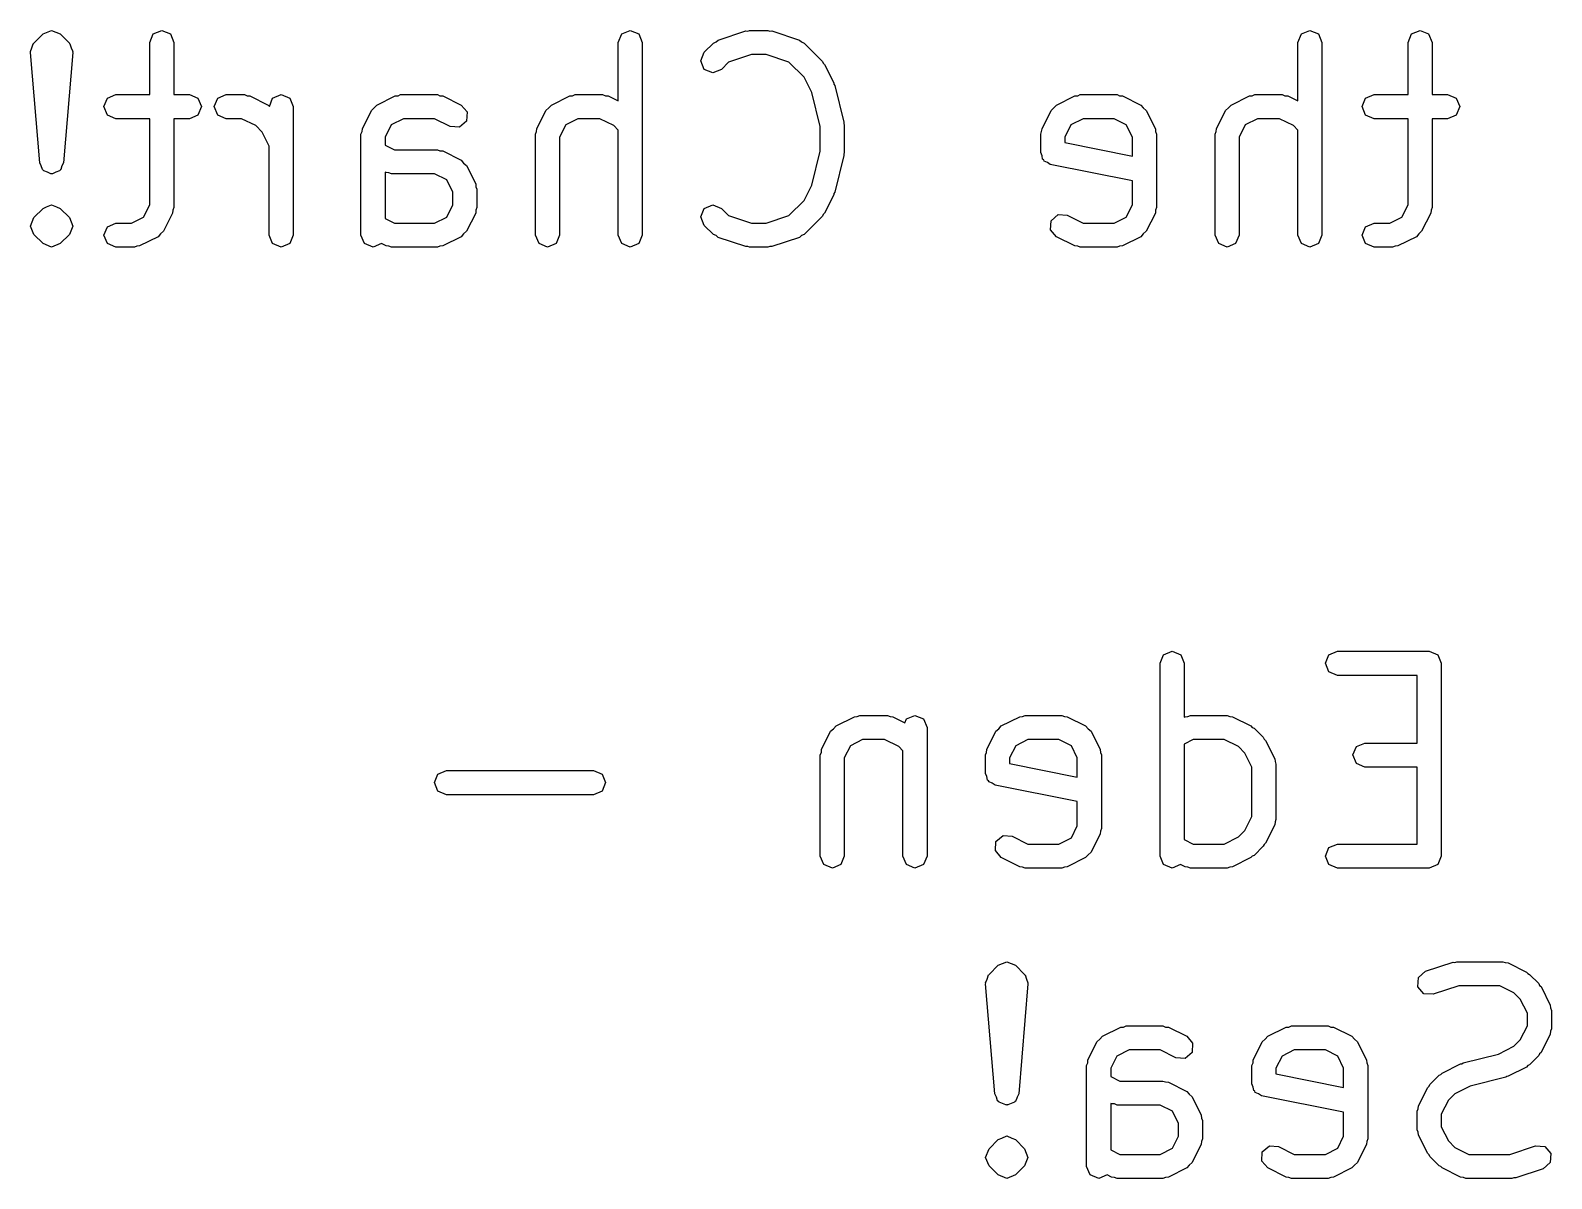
# Model space of a CAD drawing. Extents: x 36 to 138, y -125 to -38.
# Drawn here: x 122.46 to 130.35, y -112.54 to -106.58 of the extents above; entities that cross this region are included whole.
import ezdxf

# ---------------------------------------------------------------- set-up
doc = ezdxf.new("R2010")
doc.units = 0
doc.layers.add('BLACK', color=7, linetype='CONTINUOUS')

msp = doc.modelspace()

# ---------------------------------------------------------------- linework, layer by layer
at = {"layer": 'BLACK', "linetype": 'CONTINUOUS'}
for p, q in [((122.478, -106.649), (122.526, -106.601)), ((122.526, -106.601), (122.57, -106.583)), ((122.57, -106.583), (122.614, -106.601)), ((122.614, -106.601), (122.662, -106.649)), ((123.079, -106.645), (123.097, -106.601)), ((123.097, -106.601), (123.141, -106.583)), ((123.141, -106.583), (123.186, -106.601)), ((123.186, -106.601), (123.204, -106.645)), ((125.507, -106.645), (125.526, -106.601)), ((125.526, -106.601), (125.57, -106.583)), ((125.57, -106.583), (125.614, -106.601)), ((125.614, -106.601), (125.632, -106.645)), ((126.026, -106.633), (126.169, -106.586)), ((126.169, -106.586), (126.179, -106.587)), ((126.179, -106.587), (126.189, -106.583)), ((126.189, -106.583), (126.284, -106.583)), ((126.284, -106.583), (126.294, -106.587)), ((126.294, -106.587), (126.304, -106.586)), ((126.304, -106.586), (126.447, -106.633)), ((129.031, -106.645), (129.05, -106.601)), ((129.05, -106.601), (129.094, -106.583)), ((129.094, -106.583), (129.138, -106.601)), ((129.138, -106.601), (129.156, -106.645)), ((129.603, -106.645), (129.621, -106.601)), ((129.621, -106.601), (129.665, -106.583)), ((129.665, -106.583), (129.709, -106.601)), ((129.709, -106.601), (129.728, -106.645)), ((122.46, -106.693), (122.468, -106.673)), ((122.461, -106.695), (122.46, -106.693)), ((122.46, -106.698), (122.461, -106.695)), ((122.508, -107.269), (122.46, -106.698)), ((122.468, -106.673), (122.475, -106.652)), ((122.475, -106.652), (122.477, -106.651)), ((122.477, -106.651), (122.478, -106.649)), ((122.68, -106.698), (122.632, -107.269)), ((122.662, -106.649), (122.663, -106.651)), ((122.663, -106.651), (122.665, -106.652)), ((122.665, -106.652), (122.672, -106.673)), ((122.672, -106.673), (122.68, -106.693)), ((122.68, -106.693), (122.679, -106.695)), ((122.679, -106.695), (122.68, -106.698)), ((123.079, -106.916), (123.079, -106.645)), ((123.204, -106.645), (123.204, -106.916)), ((125.507, -106.949), (125.507, -106.645)), ((125.632, -106.645), (125.632, -107.645)), ((125.936, -106.74), (125.954, -106.696)), ((125.954, -106.696), (126.002, -106.649)), ((126.002, -106.649), (126.015, -106.643)), ((126.015, -106.643), (126.026, -106.633)), ((126.199, -106.708), (126.08, -106.747)), ((126.274, -106.708), (126.199, -106.708)), ((126.393, -106.747), (126.274, -106.708)), ((126.447, -106.633), (126.458, -106.643)), ((126.458, -106.643), (126.471, -106.649)), ((126.471, -106.649), (126.567, -106.744)), ((129.031, -106.949), (129.031, -106.645)), ((129.156, -106.645), (129.156, -107.645)), ((129.603, -106.916), (129.603, -106.645)), ((129.728, -106.645), (129.728, -106.916)), ((125.954, -106.785), (125.936, -106.74)), ((125.999, -106.803), (125.954, -106.785)), ((126.043, -106.785), (125.999, -106.803)), ((126.08, -106.747), (126.043, -106.785)), ((126.471, -106.825), (126.393, -106.747)), ((126.567, -106.744), (126.57, -106.753)), ((126.57, -106.753), (126.578, -106.76)), ((126.578, -106.76), (126.626, -106.855)), ((126.511, -106.905), (126.471, -106.825)), ((126.626, -106.855), (126.626, -106.862)), ((126.626, -106.862), (126.631, -106.868)), ((126.631, -106.868), (126.678, -107.059)), ((122.841, -106.978), (122.859, -106.934)), ((122.859, -106.934), (122.903, -106.916)), ((122.903, -106.916), (123.079, -106.916)), ((123.204, -106.916), (123.284, -106.916)), ((123.284, -106.916), (123.328, -106.934)), ((123.328, -106.934), (123.347, -106.978)), ((123.412, -106.978), (123.431, -106.934)), ((123.431, -106.934), (123.475, -106.916)), ((123.475, -106.916), (123.57, -106.916)), ((123.57, -106.916), (123.583, -106.922)), ((123.583, -106.922), (123.598, -106.923)), ((123.598, -106.923), (123.693, -106.97)), ((123.699, -106.977), (123.716, -106.934)), ((123.716, -106.934), (123.76, -106.916)), ((123.76, -106.916), (123.805, -106.934)), ((123.805, -106.934), (123.823, -106.978)), ((124.256, -106.97), (124.352, -106.923)), ((124.352, -106.923), (124.366, -106.922)), ((124.366, -106.922), (124.379, -106.916)), ((124.379, -106.916), (124.57, -106.916)), ((124.57, -106.916), (124.583, -106.922)), ((124.583, -106.922), (124.598, -106.923)), ((124.598, -106.923), (124.693, -106.97)), ((125.161, -106.97), (125.256, -106.923)), ((125.256, -106.923), (125.271, -106.922)), ((125.271, -106.922), (125.284, -106.916)), ((125.284, -106.916), (125.427, -106.916)), ((125.427, -106.916), (125.441, -106.922)), ((125.441, -106.922), (125.455, -106.923)), ((125.455, -106.923), (125.507, -106.949)), ((126.555, -107.081), (126.511, -106.905)), ((127.78, -106.97), (127.875, -106.923)), ((127.875, -106.923), (127.89, -106.922)), ((127.89, -106.922), (127.903, -106.916)), ((127.903, -106.916), (128.094, -106.916)), ((128.094, -106.916), (128.107, -106.922)), ((128.107, -106.922), (128.122, -106.923)), ((128.122, -106.923), (128.217, -106.97)), ((128.685, -106.97), (128.78, -106.923)), ((128.78, -106.923), (128.795, -106.922)), ((128.795, -106.922), (128.808, -106.916)), ((128.808, -106.916), (128.951, -106.916)), ((128.951, -106.916), (128.964, -106.922)), ((128.964, -106.922), (128.979, -106.923)), ((128.979, -106.923), (129.031, -106.949)), ((129.365, -106.978), (129.383, -106.934)), ((129.383, -106.934), (129.427, -106.916)), ((129.427, -106.916), (129.603, -106.916)), ((129.728, -106.916), (129.808, -106.916)), ((129.808, -106.916), (129.852, -106.934)), ((129.852, -106.934), (129.871, -106.978)), ((122.859, -107.023), (122.841, -106.978)), ((122.903, -107.041), (122.859, -107.023)), ((123.328, -107.023), (123.284, -107.041)), ((123.347, -106.978), (123.328, -107.023)), ((123.431, -107.023), (123.412, -106.978)), ((123.475, -107.041), (123.431, -107.023)), ((123.693, -106.97), (123.699, -106.977)), ((123.823, -106.978), (123.823, -107.645)), ((124.181, -107.093), (124.228, -106.998)), ((124.228, -106.998), (124.243, -106.985)), ((124.243, -106.985), (124.256, -106.97)), ((124.693, -106.97), (124.724, -107.006)), ((124.724, -107.006), (124.721, -107.054)), ((125.085, -107.093), (125.133, -106.998)), ((125.133, -106.998), (125.148, -106.985)), ((125.148, -106.985), (125.161, -106.97)), ((127.705, -107.093), (127.752, -106.998)), ((127.752, -106.998), (127.767, -106.985)), ((127.767, -106.985), (127.78, -106.97)), ((128.217, -106.97), (128.23, -106.985)), ((128.23, -106.985), (128.245, -106.998)), ((128.245, -106.998), (128.293, -107.093)), ((128.609, -107.093), (128.657, -106.998)), ((128.657, -106.998), (128.672, -106.985)), ((128.672, -106.985), (128.685, -106.97)), ((129.383, -107.023), (129.365, -106.978)), ((129.427, -107.041), (129.383, -107.023)), ((129.852, -107.023), (129.808, -107.041)), ((129.871, -106.978), (129.852, -107.023)), ((123.079, -107.041), (122.903, -107.041)), ((123.079, -107.488), (123.079, -107.041)), ((123.284, -107.041), (123.204, -107.041)), ((123.204, -107.041), (123.204, -107.502)), ((123.555, -107.041), (123.475, -107.041)), ((123.628, -107.077), (123.555, -107.041)), ((123.661, -107.111), (123.628, -107.077)), ((124.18, -107.108), (124.181, -107.093)), ((124.331, -107.073), (124.299, -107.136)), ((124.394, -107.041), (124.331, -107.073)), ((124.555, -107.041), (124.394, -107.041)), ((124.637, -107.082), (124.555, -107.041)), ((124.685, -107.085), (124.637, -107.082)), ((124.721, -107.054), (124.685, -107.085)), ((125.084, -107.108), (125.085, -107.093)), ((125.236, -107.073), (125.204, -107.136)), ((125.299, -107.041), (125.236, -107.073)), ((125.412, -107.041), (125.299, -107.041)), ((125.485, -107.077), (125.412, -107.041)), ((125.507, -107.1), (125.485, -107.077)), ((125.507, -107.645), (125.507, -107.1)), ((126.555, -107.209), (126.555, -107.081)), ((126.678, -107.059), (126.677, -107.066)), ((126.677, -107.066), (126.68, -107.074)), ((126.68, -107.074), (126.68, -107.217)), ((127.703, -107.108), (127.705, -107.093)), ((127.855, -107.073), (127.823, -107.136)), ((127.918, -107.041), (127.855, -107.073)), ((128.079, -107.041), (127.918, -107.041)), ((128.142, -107.073), (128.079, -107.041)), ((128.174, -107.136), (128.142, -107.073)), ((128.293, -107.093), (128.294, -107.108)), ((128.608, -107.108), (128.609, -107.093)), ((128.759, -107.073), (128.728, -107.136)), ((128.823, -107.041), (128.759, -107.073)), ((128.936, -107.041), (128.823, -107.041)), ((129.009, -107.077), (128.936, -107.041)), ((129.031, -107.1), (129.009, -107.077)), ((129.031, -107.645), (129.031, -107.1)), ((129.603, -107.041), (129.427, -107.041)), ((129.603, -107.488), (129.603, -107.041)), ((129.808, -107.041), (129.728, -107.041)), ((129.728, -107.041), (129.728, -107.502)), ((123.698, -107.184), (123.661, -107.111)), ((123.698, -107.645), (123.698, -107.184)), ((124.174, -107.121), (124.18, -107.108)), ((124.174, -107.645), (124.174, -107.121)), ((124.299, -107.136), (124.299, -107.178)), ((124.299, -107.178), (124.347, -107.202)), ((125.079, -107.121), (125.084, -107.108)), ((125.079, -107.645), (125.079, -107.121)), ((125.204, -107.136), (125.204, -107.645)), ((127.698, -107.121), (127.703, -107.108)), ((127.698, -107.217), (127.698, -107.121)), ((127.823, -107.136), (127.823, -107.165)), ((127.823, -107.165), (128.174, -107.236)), ((128.174, -107.236), (128.174, -107.136)), ((128.294, -107.108), (128.299, -107.121)), ((128.299, -107.121), (128.299, -107.502)), ((128.603, -107.121), (128.608, -107.108)), ((128.603, -107.645), (128.603, -107.121)), ((128.728, -107.136), (128.728, -107.645)), ((124.347, -107.202), (124.57, -107.202)), ((124.57, -107.202), (124.583, -107.207)), ((124.583, -107.207), (124.598, -107.208)), ((124.598, -107.208), (124.693, -107.256)), ((124.693, -107.256), (124.706, -107.271)), ((126.511, -107.385), (126.555, -107.209)), ((126.678, -107.232), (126.631, -107.422)), ((126.68, -107.217), (126.677, -107.224)), ((126.677, -107.224), (126.678, -107.232)), ((127.705, -107.233), (127.698, -107.217)), ((127.708, -107.251), (127.705, -107.233)), ((127.714, -107.255), (127.708, -107.251)), ((127.716, -107.261), (127.714, -107.255)), ((127.733, -107.268), (127.716, -107.261)), ((122.516, -107.286), (122.508, -107.269)), ((122.522, -107.305), (122.516, -107.286)), ((122.525, -107.306), (122.522, -107.305)), ((122.526, -107.308), (122.525, -107.306)), ((122.528, -107.309), (122.526, -107.308)), ((122.53, -107.312), (122.528, -107.309)), ((122.548, -107.318), (122.53, -107.312)), ((122.565, -107.326), (122.548, -107.318)), ((122.567, -107.326), (122.565, -107.326)), ((122.57, -107.327), (122.567, -107.326)), ((122.573, -107.326), (122.57, -107.327)), ((122.575, -107.326), (122.573, -107.326)), ((122.592, -107.318), (122.575, -107.326)), ((122.61, -107.312), (122.592, -107.318)), ((122.612, -107.309), (122.61, -107.312)), ((122.614, -107.308), (122.612, -107.309)), ((122.615, -107.306), (122.614, -107.308)), ((122.618, -107.305), (122.615, -107.306)), ((122.623, -107.286), (122.618, -107.305)), ((122.632, -107.269), (122.623, -107.286)), ((124.304, -107.32), (124.299, -107.318)), ((124.299, -107.318), (124.299, -107.559)), ((124.318, -107.321), (124.304, -107.32)), ((124.332, -107.327), (124.318, -107.321)), ((124.555, -107.327), (124.332, -107.327)), ((124.619, -107.358), (124.555, -107.327)), ((124.706, -107.271), (124.721, -107.284)), ((124.721, -107.284), (124.769, -107.379)), ((127.748, -107.278), (127.733, -107.268)), ((128.174, -107.363), (127.748, -107.278)), ((124.65, -107.422), (124.619, -107.358)), ((124.769, -107.379), (124.77, -107.394)), ((124.77, -107.394), (124.775, -107.407)), ((124.775, -107.407), (124.775, -107.502)), ((126.471, -107.465), (126.511, -107.385)), ((128.174, -107.488), (128.174, -107.363)), ((122.526, -107.506), (122.544, -107.498)), ((122.544, -107.498), (122.57, -107.487)), ((122.57, -107.487), (122.57, -107.487)), ((122.57, -107.487), (122.57, -107.487)), ((122.57, -107.487), (122.596, -107.498)), ((122.596, -107.498), (122.614, -107.506)), ((123.047, -107.551), (123.079, -107.488)), ((124.619, -107.551), (124.65, -107.488)), ((124.65, -107.488), (124.65, -107.422)), ((125.954, -107.506), (125.999, -107.487)), ((125.999, -107.487), (126.043, -107.506)), ((126.393, -107.543), (126.471, -107.465)), ((126.626, -107.435), (126.578, -107.53)), ((126.631, -107.422), (126.626, -107.428)), ((126.626, -107.428), (126.626, -107.435)), ((128.142, -107.551), (128.174, -107.488)), ((129.571, -107.551), (129.603, -107.488)), ((122.46, -107.598), (122.478, -107.553)), ((122.478, -107.553), (122.526, -107.506)), ((122.526, -107.506), (122.526, -107.506)), ((122.526, -107.506), (122.526, -107.506)), ((122.614, -107.506), (122.614, -107.506)), ((122.614, -107.506), (122.662, -107.553)), ((122.662, -107.553), (122.68, -107.598)), ((122.984, -107.583), (123.047, -107.551)), ((123.197, -107.53), (123.15, -107.625)), ((123.198, -107.516), (123.197, -107.53)), ((123.204, -107.502), (123.198, -107.516)), ((124.299, -107.559), (124.347, -107.583)), ((124.555, -107.583), (124.619, -107.551)), ((124.769, -107.53), (124.721, -107.625)), ((124.77, -107.516), (124.769, -107.53)), ((124.775, -107.502), (124.77, -107.516)), ((125.936, -107.55), (125.954, -107.506)), ((125.954, -107.594), (125.936, -107.55)), ((126.043, -107.506), (126.08, -107.543)), ((126.08, -107.543), (126.199, -107.583)), ((126.274, -107.583), (126.393, -107.543)), ((126.567, -107.546), (126.471, -107.642)), ((126.57, -107.537), (126.567, -107.546)), ((126.578, -107.53), (126.57, -107.537)), ((127.749, -107.617), (127.752, -107.57)), ((127.752, -107.57), (127.788, -107.538)), ((127.788, -107.538), (127.836, -107.542)), ((127.836, -107.542), (127.918, -107.583)), ((128.079, -107.583), (128.142, -107.551)), ((128.293, -107.53), (128.245, -107.625)), ((128.294, -107.516), (128.293, -107.53)), ((128.299, -107.502), (128.294, -107.516)), ((129.508, -107.583), (129.571, -107.551)), ((129.721, -107.53), (129.673, -107.625)), ((129.722, -107.516), (129.721, -107.53)), ((129.728, -107.502), (129.722, -107.516)), ((122.478, -107.642), (122.46, -107.598)), ((122.526, -107.689), (122.478, -107.642)), ((122.478, -107.642), (122.478, -107.642)), ((122.662, -107.642), (122.614, -107.689)), ((122.68, -107.598), (122.662, -107.642)), ((122.662, -107.642), (122.662, -107.642)), ((122.841, -107.645), (122.859, -107.601)), ((122.859, -107.689), (122.841, -107.645)), ((122.859, -107.601), (122.903, -107.583)), ((122.903, -107.583), (122.984, -107.583)), ((123.122, -107.653), (123.026, -107.701)), ((123.135, -107.638), (123.122, -107.653)), ((123.15, -107.625), (123.135, -107.638)), ((123.716, -107.689), (123.698, -107.645)), ((123.823, -107.645), (123.805, -107.689)), ((124.192, -107.689), (124.174, -107.645)), ((124.347, -107.583), (124.555, -107.583)), ((124.693, -107.653), (124.598, -107.701)), ((124.706, -107.638), (124.693, -107.653)), ((124.721, -107.625), (124.706, -107.638)), ((125.097, -107.689), (125.079, -107.645)), ((125.204, -107.645), (125.186, -107.689)), ((125.526, -107.689), (125.507, -107.645)), ((125.632, -107.645), (125.614, -107.689)), ((126.002, -107.642), (125.954, -107.594)), ((126.015, -107.647), (126.002, -107.642)), ((126.026, -107.657), (126.015, -107.647)), ((126.169, -107.704), (126.026, -107.657)), ((126.199, -107.583), (126.274, -107.583)), ((126.447, -107.657), (126.304, -107.704)), ((126.458, -107.647), (126.447, -107.657)), ((126.471, -107.642), (126.458, -107.647)), ((127.78, -107.653), (127.749, -107.617)), ((127.875, -107.701), (127.78, -107.653)), ((127.918, -107.583), (128.079, -107.583)), ((128.217, -107.653), (128.122, -107.701)), ((128.23, -107.638), (128.217, -107.653)), ((128.245, -107.625), (128.23, -107.638)), ((128.621, -107.689), (128.603, -107.645)), ((128.728, -107.645), (128.709, -107.689)), ((129.05, -107.689), (129.031, -107.645)), ((129.156, -107.645), (129.138, -107.689)), ((129.365, -107.645), (129.383, -107.601)), ((129.383, -107.689), (129.365, -107.645)), ((129.383, -107.601), (129.427, -107.583)), ((129.427, -107.583), (129.508, -107.583)), ((129.646, -107.653), (129.55, -107.701)), ((129.659, -107.638), (129.646, -107.653)), ((129.673, -107.625), (129.659, -107.638)), ((122.57, -107.708), (122.526, -107.689)), ((122.614, -107.689), (122.57, -107.708)), ((122.614, -107.689), (122.614, -107.689)), ((122.903, -107.708), (122.859, -107.689)), ((122.999, -107.708), (122.903, -107.708)), ((123.012, -107.702), (122.999, -107.708)), ((123.026, -107.701), (123.012, -107.702)), ((123.76, -107.708), (123.716, -107.689)), ((123.805, -107.689), (123.76, -107.708)), ((124.237, -107.708), (124.192, -107.689)), ((124.281, -107.689), (124.237, -107.708)), ((124.304, -107.701), (124.281, -107.689)), ((124.318, -107.702), (124.304, -107.701)), ((124.332, -107.708), (124.318, -107.702)), ((124.57, -107.708), (124.332, -107.708)), ((124.583, -107.702), (124.57, -107.708)), ((124.598, -107.701), (124.583, -107.702)), ((125.141, -107.708), (125.097, -107.689)), ((125.186, -107.689), (125.141, -107.708)), ((125.57, -107.708), (125.526, -107.689)), ((125.614, -107.689), (125.57, -107.708)), ((126.179, -107.704), (126.169, -107.704)), ((126.189, -107.708), (126.179, -107.704)), ((126.284, -107.708), (126.189, -107.708)), ((126.294, -107.704), (126.284, -107.708)), ((126.304, -107.704), (126.294, -107.704)), ((127.89, -107.702), (127.875, -107.701)), ((127.903, -107.708), (127.89, -107.702)), ((128.094, -107.708), (127.903, -107.708)), ((128.107, -107.702), (128.094, -107.708)), ((128.122, -107.701), (128.107, -107.702)), ((128.665, -107.708), (128.621, -107.689)), ((128.709, -107.689), (128.665, -107.708)), ((129.094, -107.708), (129.05, -107.689)), ((129.138, -107.689), (129.094, -107.708)), ((129.427, -107.708), (129.383, -107.689)), ((129.522, -107.708), (129.427, -107.708)), ((129.536, -107.702), (129.522, -107.708)), ((129.55, -107.701), (129.536, -107.702)), ((128.317, -109.865), (128.335, -109.821)), ((128.317, -110.865), (128.317, -109.865)), ((128.335, -109.821), (128.379, -109.803)), ((128.379, -109.803), (128.424, -109.821)), ((128.424, -109.821), (128.442, -109.865)), ((128.442, -109.865), (128.442, -110.145)), ((129.174, -109.865), (129.192, -109.821)), ((129.192, -109.909), (129.174, -109.865)), ((129.192, -109.821), (129.237, -109.803)), ((129.237, -109.803), (129.713, -109.803)), ((129.713, -109.803), (129.757, -109.821)), ((129.757, -109.821), (129.775, -109.865)), ((129.775, -109.865), (129.775, -110.865)), ((129.237, -109.928), (129.192, -109.909)), ((129.65, -109.928), (129.237, -109.928)), ((129.65, -110.279), (129.65, -109.928)), ((126.637, -110.19), (126.732, -110.143)), ((126.732, -110.143), (126.747, -110.142)), ((126.747, -110.142), (126.76, -110.136)), ((126.76, -110.136), (126.903, -110.136)), ((126.903, -110.136), (126.917, -110.142)), ((126.917, -110.142), (126.931, -110.143)), ((126.931, -110.143), (126.994, -110.174)), ((126.994, -110.174), (127.002, -110.154)), ((127.002, -110.154), (127.046, -110.136)), ((127.046, -110.136), (127.09, -110.154)), ((127.09, -110.154), (127.109, -110.198)), ((127.494, -110.19), (127.59, -110.143)), ((127.59, -110.143), (127.604, -110.142)), ((127.604, -110.142), (127.618, -110.136)), ((127.618, -110.136), (127.808, -110.136)), ((127.808, -110.136), (127.821, -110.142)), ((127.821, -110.142), (127.836, -110.143)), ((127.836, -110.143), (127.931, -110.19)), ((128.442, -110.145), (128.447, -110.143)), ((128.447, -110.143), (128.461, -110.142)), ((128.461, -110.142), (128.475, -110.136)), ((128.475, -110.136), (128.665, -110.136)), ((128.665, -110.136), (128.679, -110.142)), ((128.679, -110.142), (128.693, -110.143)), ((128.693, -110.143), (128.788, -110.19)), ((126.562, -110.313), (126.609, -110.218)), ((126.609, -110.218), (126.624, -110.205)), ((126.624, -110.205), (126.637, -110.19)), ((127.109, -110.198), (127.109, -110.865)), ((127.419, -110.313), (127.466, -110.218)), ((127.466, -110.218), (127.481, -110.205)), ((127.481, -110.205), (127.494, -110.19)), ((127.931, -110.19), (127.944, -110.205)), ((127.944, -110.205), (127.959, -110.218)), ((127.959, -110.218), (128.007, -110.313)), ((128.788, -110.19), (128.795, -110.198)), ((128.795, -110.198), (128.805, -110.202)), ((128.805, -110.202), (128.852, -110.249)), ((128.852, -110.249), (128.856, -110.259)), ((128.856, -110.259), (128.864, -110.266)), ((126.555, -110.341), (126.561, -110.328)), ((126.561, -110.328), (126.562, -110.313)), ((126.712, -110.293), (126.68, -110.356)), ((126.775, -110.261), (126.712, -110.293)), ((126.889, -110.261), (126.775, -110.261)), ((126.962, -110.297), (126.889, -110.261)), ((126.984, -110.32), (126.962, -110.297)), ((126.984, -110.865), (126.984, -110.32)), ((127.412, -110.341), (127.418, -110.328)), ((127.418, -110.328), (127.419, -110.313)), ((127.569, -110.293), (127.537, -110.356)), ((127.632, -110.261), (127.569, -110.293)), ((127.793, -110.261), (127.632, -110.261)), ((127.857, -110.293), (127.793, -110.261)), ((127.888, -110.356), (127.857, -110.293)), ((128.007, -110.313), (128.008, -110.328)), ((128.008, -110.328), (128.013, -110.341)), ((128.489, -110.261), (128.442, -110.285)), ((128.442, -110.285), (128.442, -110.779)), ((128.65, -110.261), (128.489, -110.261)), ((128.723, -110.297), (128.65, -110.261)), ((128.757, -110.331), (128.723, -110.297)), ((128.793, -110.404), (128.757, -110.331)), ((128.864, -110.266), (128.912, -110.361)), ((129.317, -110.341), (129.335, -110.297)), ((129.335, -110.297), (129.379, -110.279)), ((129.379, -110.279), (129.65, -110.279)), ((126.555, -110.865), (126.555, -110.341)), ((126.68, -110.356), (126.68, -110.865)), ((127.412, -110.437), (127.412, -110.341)), ((127.537, -110.356), (127.537, -110.385)), ((127.537, -110.385), (127.888, -110.456)), ((127.888, -110.456), (127.888, -110.356)), ((128.013, -110.341), (128.013, -110.722)), ((128.793, -110.66), (128.793, -110.404)), ((128.912, -110.361), (128.913, -110.375)), ((128.913, -110.375), (128.918, -110.389)), ((128.918, -110.389), (128.918, -110.675)), ((129.335, -110.386), (129.317, -110.341)), ((129.379, -110.404), (129.335, -110.386)), ((129.65, -110.404), (129.379, -110.404)), ((129.65, -110.803), (129.65, -110.404)), ((124.555, -110.484), (124.573, -110.44)), ((124.573, -110.528), (124.555, -110.484)), ((124.573, -110.44), (124.618, -110.422)), ((124.618, -110.422), (125.379, -110.422)), ((125.379, -110.422), (125.424, -110.44)), ((125.424, -110.44), (125.442, -110.484)), ((125.442, -110.484), (125.424, -110.528)), ((127.419, -110.453), (127.412, -110.437)), ((127.423, -110.471), (127.419, -110.453)), ((127.428, -110.475), (127.423, -110.471)), ((127.431, -110.481), (127.428, -110.475)), ((127.447, -110.488), (127.431, -110.481)), ((127.462, -110.498), (127.447, -110.488)), ((124.618, -110.547), (124.573, -110.528)), ((125.379, -110.547), (124.618, -110.547)), ((125.424, -110.528), (125.379, -110.547)), ((127.888, -110.583), (127.462, -110.498)), ((127.888, -110.708), (127.888, -110.583)), ((127.857, -110.771), (127.888, -110.708)), ((128.013, -110.722), (128.008, -110.736)), ((128.723, -110.766), (128.757, -110.733)), ((128.757, -110.733), (128.793, -110.66)), ((128.912, -110.703), (128.864, -110.798)), ((128.913, -110.688), (128.912, -110.703)), ((128.918, -110.675), (128.913, -110.688)), ((127.463, -110.837), (127.466, -110.79)), ((127.466, -110.79), (127.503, -110.758)), ((127.503, -110.758), (127.55, -110.762)), ((127.55, -110.762), (127.632, -110.803)), ((127.632, -110.803), (127.793, -110.803)), ((127.793, -110.803), (127.857, -110.771)), ((128.007, -110.75), (127.959, -110.845)), ((128.008, -110.736), (128.007, -110.75)), ((128.442, -110.779), (128.489, -110.803)), ((128.489, -110.803), (128.65, -110.803)), ((128.65, -110.803), (128.723, -110.766)), ((128.856, -110.805), (128.852, -110.814)), ((128.864, -110.798), (128.856, -110.805)), ((129.192, -110.821), (129.237, -110.803)), ((129.237, -110.803), (129.65, -110.803)), ((126.573, -110.909), (126.555, -110.865)), ((126.68, -110.865), (126.662, -110.909)), ((127.002, -110.909), (126.984, -110.865)), ((127.109, -110.865), (127.09, -110.909)), ((127.494, -110.873), (127.463, -110.837)), ((127.59, -110.921), (127.494, -110.873)), ((127.931, -110.873), (127.836, -110.921)), ((127.944, -110.858), (127.931, -110.873)), ((127.959, -110.845), (127.944, -110.858)), ((128.335, -110.909), (128.317, -110.865)), ((128.788, -110.873), (128.693, -110.921)), ((128.795, -110.866), (128.788, -110.873)), ((128.805, -110.862), (128.795, -110.866)), ((128.852, -110.814), (128.805, -110.862)), ((129.174, -110.865), (129.192, -110.821)), ((129.192, -110.909), (129.174, -110.865)), ((129.775, -110.865), (129.757, -110.909)), ((126.618, -110.928), (126.573, -110.909)), ((126.662, -110.909), (126.618, -110.928)), ((127.046, -110.928), (127.002, -110.909)), ((127.09, -110.909), (127.046, -110.928)), ((127.604, -110.922), (127.59, -110.921)), ((127.618, -110.928), (127.604, -110.922)), ((127.808, -110.928), (127.618, -110.928)), ((127.821, -110.922), (127.808, -110.928)), ((127.836, -110.921), (127.821, -110.922)), ((128.379, -110.928), (128.335, -110.909)), ((128.423, -110.909), (128.379, -110.928)), ((128.447, -110.921), (128.423, -110.909)), ((128.461, -110.922), (128.447, -110.921)), ((128.475, -110.928), (128.461, -110.922)), ((128.665, -110.928), (128.475, -110.928)), ((128.679, -110.922), (128.665, -110.928)), ((128.693, -110.921), (128.679, -110.922)), ((129.237, -110.928), (129.192, -110.909)), ((129.713, -110.928), (129.237, -110.928)), ((129.757, -110.909), (129.713, -110.928)), ((127.431, -111.479), (127.478, -111.431)), ((127.478, -111.431), (127.522, -111.413)), ((127.522, -111.413), (127.567, -111.431)), ((127.567, -111.431), (127.614, -111.479)), ((129.693, -111.463), (129.836, -111.416)), ((129.836, -111.416), (129.846, -111.417)), ((129.846, -111.417), (129.856, -111.413)), ((129.856, -111.413), (130.094, -111.413)), ((130.094, -111.413), (130.107, -111.418)), ((130.107, -111.418), (130.122, -111.419)), ((130.122, -111.419), (130.217, -111.467)), ((127.412, -111.523), (127.42, -111.503)), ((127.42, -111.503), (127.427, -111.482)), ((127.427, -111.482), (127.429, -111.481)), ((127.429, -111.481), (127.431, -111.479)), ((127.614, -111.479), (127.615, -111.481)), ((127.615, -111.481), (127.618, -111.482)), ((127.618, -111.482), (127.624, -111.503)), ((127.624, -111.503), (127.632, -111.523)), ((129.654, -111.543), (129.657, -111.495)), ((129.657, -111.495), (129.693, -111.463)), ((130.217, -111.467), (130.224, -111.475)), ((130.224, -111.475), (130.233, -111.479)), ((130.233, -111.479), (130.281, -111.526)), ((127.413, -111.525), (127.412, -111.523)), ((127.412, -111.528), (127.413, -111.525)), ((127.46, -112.099), (127.412, -111.528)), ((127.632, -111.528), (127.585, -112.099)), ((127.632, -111.523), (127.631, -111.525)), ((127.631, -111.525), (127.632, -111.528)), ((129.685, -111.579), (129.654, -111.543)), ((129.733, -111.582), (129.685, -111.579)), ((129.866, -111.538), (129.733, -111.582)), ((130.079, -111.538), (129.866, -111.538)), ((130.152, -111.574), (130.079, -111.538)), ((130.185, -111.607), (130.152, -111.574)), ((130.281, -111.526), (130.285, -111.536)), ((130.285, -111.536), (130.293, -111.542)), ((130.293, -111.542), (130.34, -111.638)), ((130.222, -111.68), (130.185, -111.607)), ((130.34, -111.638), (130.341, -111.652)), ((130.341, -111.652), (130.347, -111.666)), ((130.347, -111.666), (130.347, -111.761)), ((128.018, -111.8), (128.113, -111.753)), ((128.113, -111.753), (128.128, -111.752)), ((128.128, -111.752), (128.141, -111.746)), ((128.141, -111.746), (128.332, -111.746)), ((128.332, -111.746), (128.345, -111.752)), ((128.345, -111.752), (128.36, -111.753)), ((128.36, -111.753), (128.455, -111.8)), ((128.875, -111.8), (128.971, -111.753)), ((128.971, -111.753), (128.985, -111.752)), ((128.985, -111.752), (128.999, -111.746)), ((128.999, -111.746), (129.189, -111.746)), ((129.189, -111.746), (129.202, -111.752)), ((129.202, -111.752), (129.217, -111.753)), ((129.217, -111.753), (129.312, -111.8)), ((130.185, -111.819), (130.222, -111.746)), ((130.222, -111.746), (130.222, -111.68)), ((127.943, -111.923), (127.99, -111.828)), ((127.99, -111.828), (128.005, -111.815)), ((128.005, -111.815), (128.018, -111.8)), ((128.455, -111.8), (128.486, -111.836)), ((128.486, -111.836), (128.483, -111.884)), ((128.8, -111.923), (128.847, -111.828)), ((128.847, -111.828), (128.862, -111.815)), ((128.862, -111.815), (128.875, -111.8)), ((129.312, -111.8), (129.325, -111.815)), ((129.325, -111.815), (129.34, -111.828)), ((129.34, -111.828), (129.388, -111.923)), ((130.152, -111.852), (130.185, -111.819)), ((130.34, -111.789), (130.293, -111.884)), ((130.341, -111.774), (130.34, -111.789)), ((130.347, -111.761), (130.341, -111.774)), ((128.093, -111.903), (128.061, -111.966)), ((128.156, -111.871), (128.093, -111.903)), ((128.317, -111.871), (128.156, -111.871)), ((128.399, -111.912), (128.317, -111.871)), ((128.447, -111.915), (128.399, -111.912)), ((128.483, -111.884), (128.447, -111.915)), ((128.95, -111.903), (128.918, -111.966)), ((129.013, -111.871), (128.95, -111.903)), ((129.174, -111.871), (129.013, -111.871)), ((129.238, -111.903), (129.174, -111.871)), ((129.269, -111.966), (129.238, -111.903)), ((129.888, -111.938), (130.072, -111.892)), ((130.072, -111.892), (130.152, -111.852)), ((130.281, -111.9), (130.233, -111.948)), ((130.285, -111.891), (130.281, -111.9)), ((130.293, -111.884), (130.285, -111.891)), ((127.936, -111.951), (127.942, -111.938)), ((127.936, -112.475), (127.936, -111.951)), ((127.942, -111.938), (127.943, -111.923)), ((128.061, -111.966), (128.061, -112.008)), ((128.793, -111.951), (128.799, -111.938)), ((128.793, -112.047), (128.793, -111.951)), ((128.799, -111.938), (128.8, -111.923)), ((128.918, -111.966), (128.918, -111.995)), ((128.918, -111.995), (129.269, -112.066)), ((129.269, -112.066), (129.269, -111.966)), ((129.388, -111.923), (129.389, -111.938)), ((129.389, -111.938), (129.394, -111.951)), ((129.394, -111.951), (129.394, -112.332)), ((129.773, -111.998), (129.78, -111.991)), ((129.78, -111.991), (129.875, -111.943)), ((129.875, -111.943), (129.882, -111.943)), ((129.882, -111.943), (129.888, -111.938)), ((130.217, -111.96), (130.122, -112.007)), ((130.224, -111.952), (130.217, -111.96)), ((130.233, -111.948), (130.224, -111.952)), ((128.061, -112.008), (128.109, -112.032)), ((128.109, -112.032), (128.332, -112.032)), ((128.332, -112.032), (128.345, -112.037)), ((128.345, -112.037), (128.36, -112.038)), ((128.36, -112.038), (128.455, -112.086)), ((128.8, -112.063), (128.793, -112.047)), ((128.804, -112.081), (128.8, -112.063)), ((129.657, -112.161), (129.705, -112.066)), ((129.705, -112.066), (129.712, -112.059)), ((129.712, -112.059), (129.716, -112.05)), ((129.716, -112.05), (129.764, -112.002)), ((129.764, -112.002), (129.773, -111.998)), ((129.925, -112.058), (129.845, -112.098)), ((130.109, -112.012), (129.925, -112.058)), ((130.115, -112.008), (130.109, -112.012)), ((130.122, -112.007), (130.115, -112.008)), ((127.469, -112.116), (127.46, -112.099)), ((127.475, -112.135), (127.469, -112.116)), ((127.477, -112.136), (127.475, -112.135)), ((127.478, -112.138), (127.477, -112.136)), ((127.481, -112.139), (127.478, -112.138)), ((127.482, -112.142), (127.481, -112.139)), ((127.5, -112.148), (127.482, -112.142)), ((127.517, -112.156), (127.5, -112.148)), ((127.545, -112.148), (127.528, -112.156)), ((127.563, -112.142), (127.545, -112.148)), ((127.564, -112.139), (127.563, -112.142)), ((127.567, -112.138), (127.564, -112.139)), ((127.568, -112.136), (127.567, -112.138)), ((127.57, -112.135), (127.568, -112.136)), ((127.576, -112.116), (127.57, -112.135)), ((127.585, -112.099), (127.576, -112.116)), ((128.066, -112.15), (128.061, -112.148)), ((128.061, -112.148), (128.061, -112.389)), ((128.08, -112.151), (128.066, -112.15)), ((128.094, -112.157), (128.08, -112.151)), ((128.455, -112.086), (128.468, -112.101)), ((128.468, -112.101), (128.483, -112.114)), ((128.483, -112.114), (128.531, -112.209)), ((128.809, -112.085), (128.804, -112.081)), ((128.811, -112.091), (128.809, -112.085)), ((128.828, -112.098), (128.811, -112.091)), ((128.843, -112.108), (128.828, -112.098)), ((129.269, -112.193), (128.843, -112.108)), ((129.812, -112.131), (129.775, -112.204)), ((129.845, -112.098), (129.812, -112.131)), ((127.52, -112.156), (127.517, -112.156)), ((127.522, -112.157), (127.52, -112.156)), ((127.525, -112.156), (127.522, -112.157)), ((127.528, -112.156), (127.525, -112.156)), ((128.317, -112.157), (128.094, -112.157)), ((128.381, -112.188), (128.317, -112.157)), ((128.412, -112.252), (128.381, -112.188)), ((128.531, -112.209), (128.532, -112.224)), ((128.532, -112.224), (128.537, -112.237)), ((129.269, -112.318), (129.269, -112.193)), ((129.65, -112.189), (129.656, -112.176)), ((129.65, -112.285), (129.65, -112.189)), ((129.656, -112.176), (129.657, -112.161)), ((129.775, -112.204), (129.775, -112.27)), ((128.412, -112.318), (128.412, -112.252)), ((128.537, -112.237), (128.537, -112.332)), ((129.656, -112.298), (129.65, -112.285)), ((129.657, -112.313), (129.656, -112.298)), ((129.775, -112.27), (129.812, -112.343)), ((127.412, -112.428), (127.431, -112.383)), ((127.431, -112.383), (127.478, -112.336)), ((127.478, -112.336), (127.496, -112.328)), ((127.478, -112.336), (127.478, -112.336)), ((127.478, -112.336), (127.478, -112.336)), ((127.496, -112.328), (127.522, -112.317)), ((127.522, -112.317), (127.522, -112.317)), ((127.522, -112.317), (127.522, -112.317)), ((127.522, -112.317), (127.548, -112.328)), ((127.548, -112.328), (127.567, -112.336)), ((127.567, -112.336), (127.567, -112.336)), ((127.567, -112.336), (127.614, -112.383)), ((127.614, -112.383), (127.632, -112.428)), ((128.061, -112.389), (128.109, -112.413)), ((128.317, -112.413), (128.381, -112.381)), ((128.381, -112.381), (128.412, -112.318)), ((128.531, -112.36), (128.483, -112.455)), ((128.532, -112.346), (128.531, -112.36)), ((128.537, -112.332), (128.532, -112.346)), ((128.847, -112.4), (128.884, -112.368)), ((128.884, -112.368), (128.931, -112.372)), ((128.931, -112.372), (129.013, -112.413)), ((129.174, -112.413), (129.238, -112.381)), ((129.238, -112.381), (129.269, -112.318)), ((129.388, -112.36), (129.34, -112.455)), ((129.389, -112.346), (129.388, -112.36)), ((129.394, -112.332), (129.389, -112.346)), ((129.705, -112.408), (129.657, -112.313)), ((129.812, -112.343), (129.845, -112.376)), ((129.845, -112.376), (129.918, -112.413)), ((130.131, -112.413), (130.264, -112.368)), ((130.264, -112.368), (130.312, -112.372)), ((130.312, -112.372), (130.344, -112.408)), ((127.431, -112.472), (127.412, -112.428)), ((127.632, -112.428), (127.614, -112.472)), ((128.109, -112.413), (128.317, -112.413)), ((128.468, -112.468), (128.455, -112.483)), ((128.483, -112.455), (128.468, -112.468)), ((128.844, -112.447), (128.847, -112.4)), ((128.875, -112.483), (128.844, -112.447)), ((129.013, -112.413), (129.174, -112.413)), ((129.325, -112.468), (129.312, -112.483)), ((129.34, -112.455), (129.325, -112.468)), ((129.712, -112.415), (129.705, -112.408)), ((129.716, -112.424), (129.712, -112.415)), ((129.764, -112.472), (129.716, -112.424)), ((129.918, -112.413), (130.131, -112.413)), ((130.34, -112.455), (130.304, -112.487)), ((130.344, -112.408), (130.34, -112.455)), ((127.478, -112.519), (127.431, -112.472)), ((127.431, -112.472), (127.431, -112.472)), ((127.522, -112.538), (127.478, -112.519)), ((127.567, -112.519), (127.522, -112.538)), ((127.614, -112.472), (127.567, -112.519)), ((127.614, -112.472), (127.614, -112.472)), ((127.954, -112.519), (127.936, -112.475)), ((127.999, -112.538), (127.954, -112.519)), ((128.043, -112.519), (127.999, -112.538)), ((128.066, -112.531), (128.043, -112.519)), ((128.08, -112.532), (128.066, -112.531)), ((128.094, -112.538), (128.08, -112.532)), ((128.332, -112.538), (128.094, -112.538)), ((128.345, -112.532), (128.332, -112.538)), ((128.36, -112.531), (128.345, -112.532)), ((128.455, -112.483), (128.36, -112.531)), ((128.971, -112.531), (128.875, -112.483)), ((128.985, -112.532), (128.971, -112.531)), ((128.999, -112.538), (128.985, -112.532)), ((129.189, -112.538), (128.999, -112.538)), ((129.202, -112.532), (129.189, -112.538)), ((129.217, -112.531), (129.202, -112.532)), ((129.312, -112.483), (129.217, -112.531)), ((129.773, -112.476), (129.764, -112.472)), ((129.78, -112.483), (129.773, -112.476)), ((129.875, -112.531), (129.78, -112.483)), ((129.89, -112.532), (129.875, -112.531)), ((129.903, -112.538), (129.89, -112.532)), ((130.141, -112.538), (129.903, -112.538)), ((130.151, -112.534), (130.141, -112.538)), ((130.161, -112.534), (130.151, -112.534)), ((130.304, -112.487), (130.161, -112.534))]:
    msp.add_line(p, q, dxfattribs=at)

doc.saveas('drawing.dxf')
